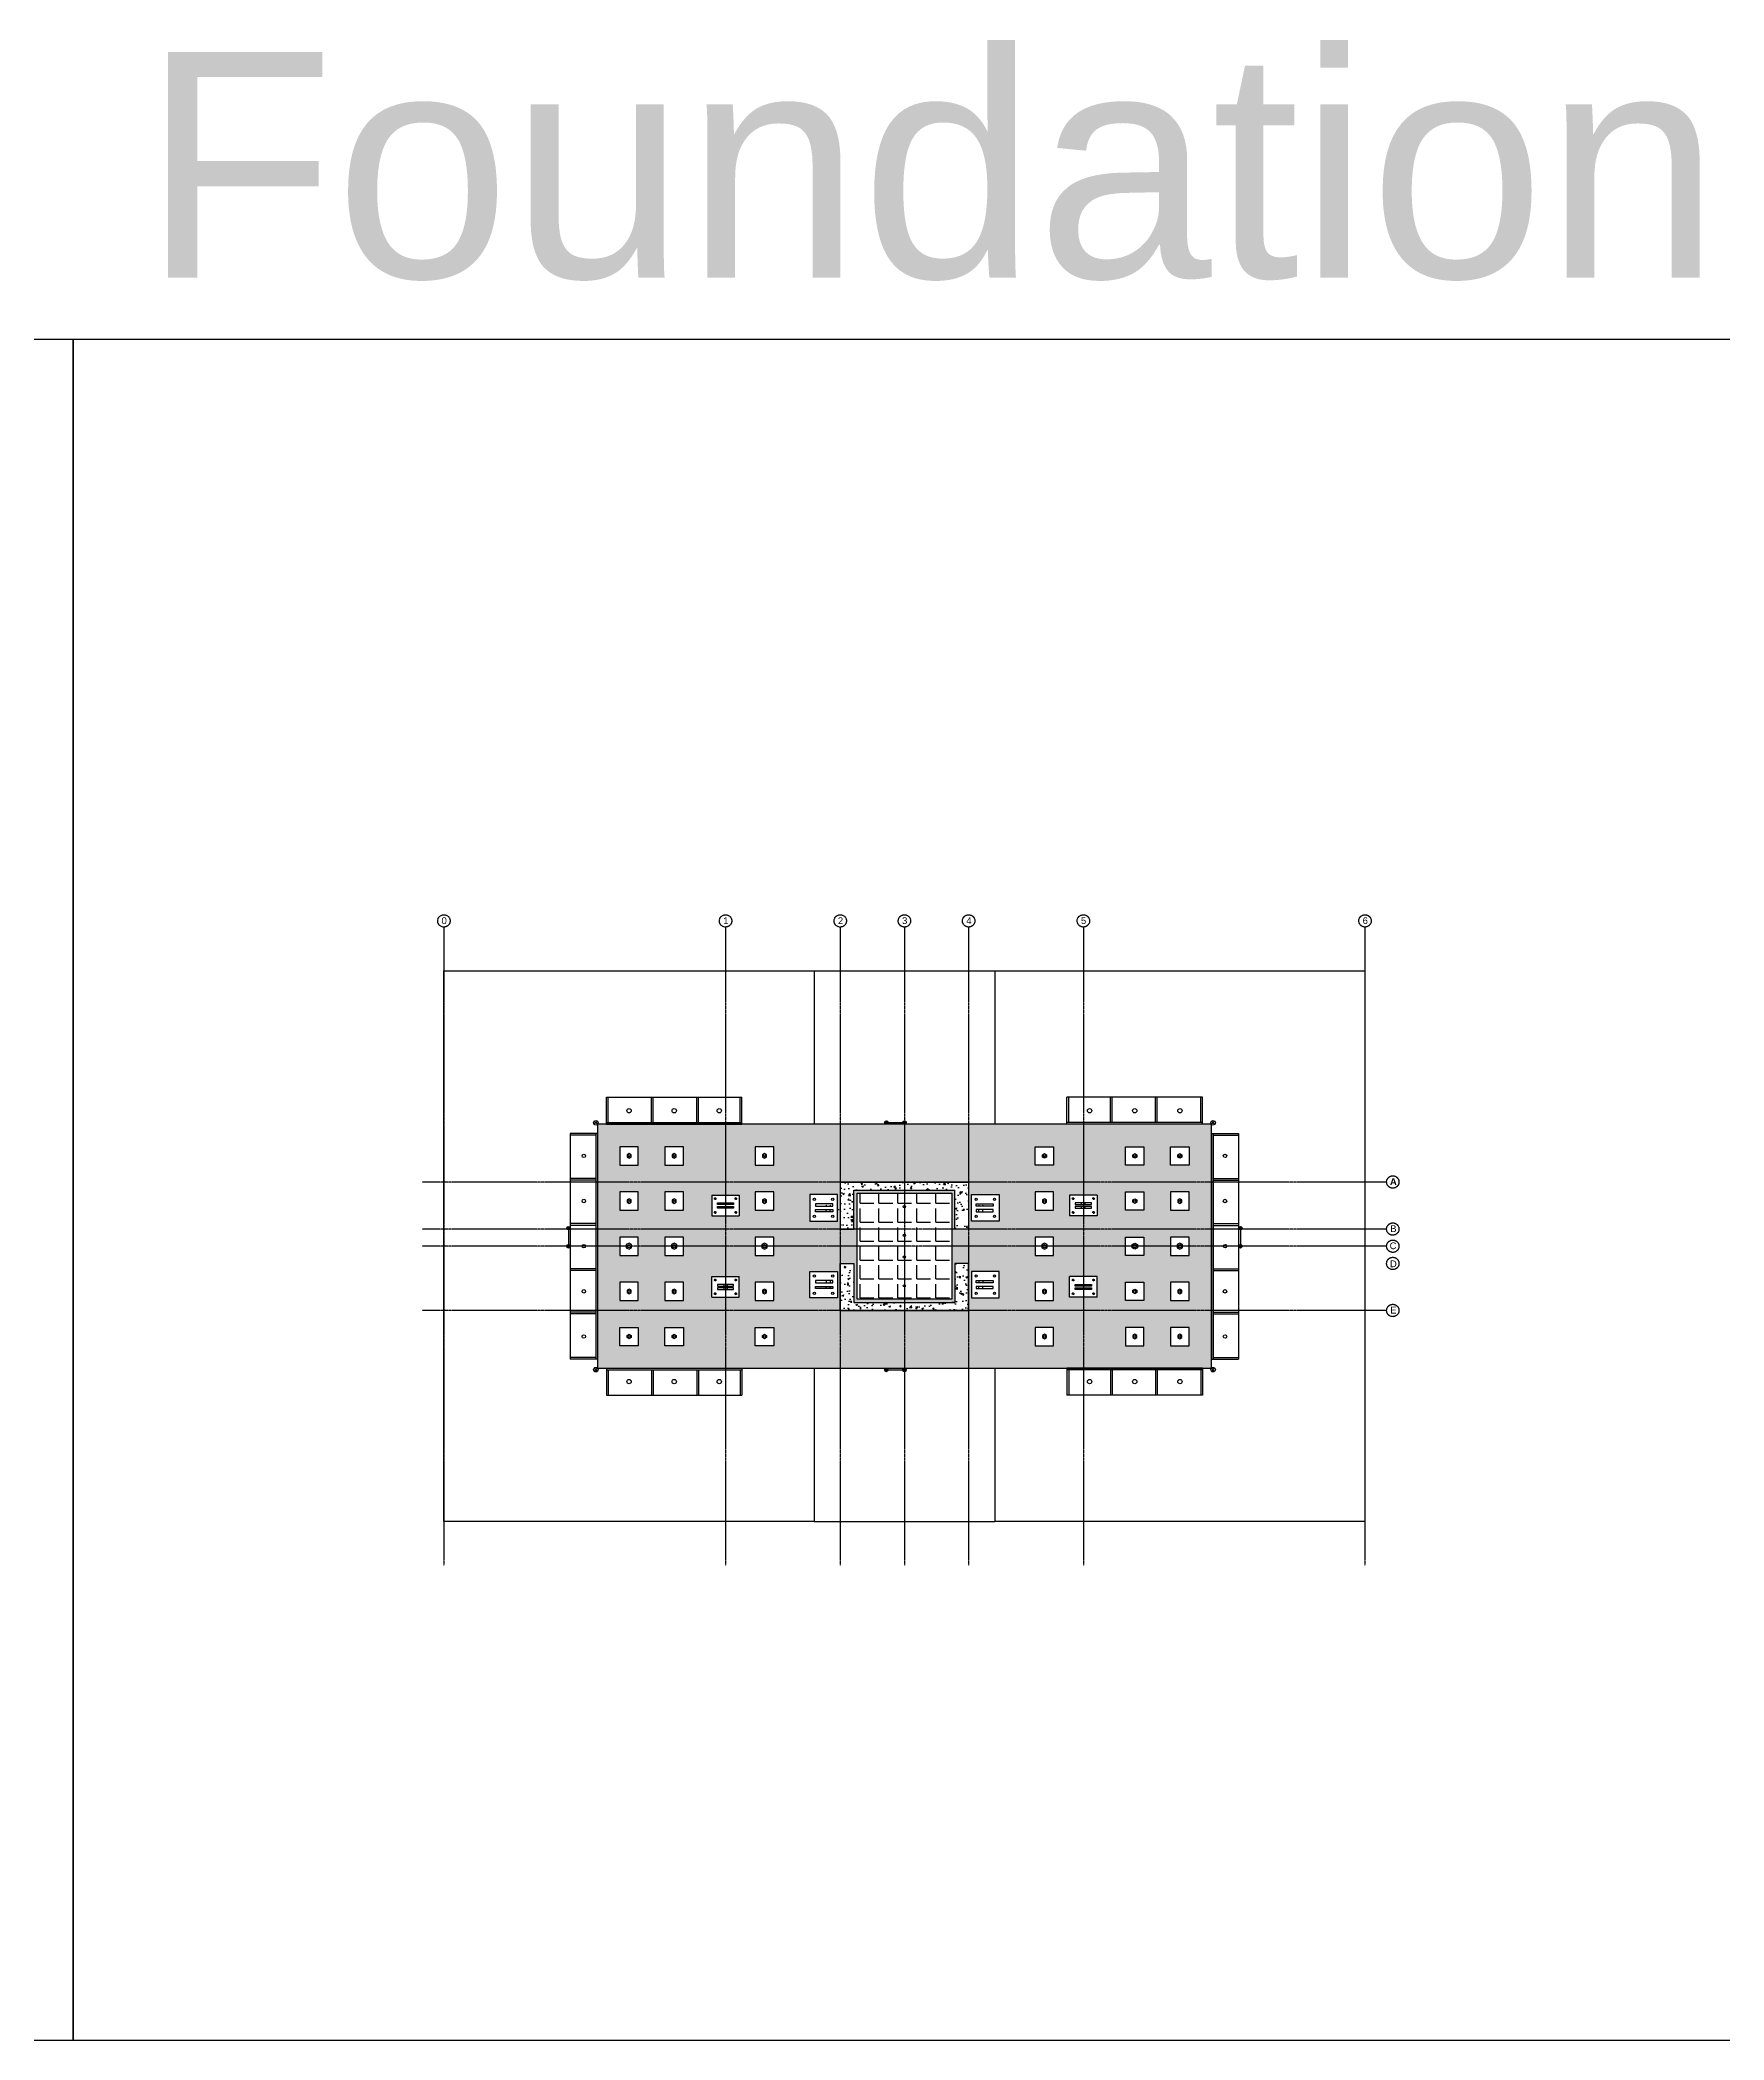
# Model space of a CAD drawing. Header units: millimetres. Extents: x -79526 to 153901, y -45620 to 21119.
# Drawn here: x -61345 to -42696, y -1340 to 20811 of the extents above; entities that cross this region are included whole.
import ezdxf

# ---------------------------------------------------------------- set-up
doc = ezdxf.new("R2010")
doc.units = ezdxf.units.MM
doc.header["$MEASUREMENT"] = 0
for name, pattern in [('ACAD_ISO02W100', [15, 12, -3]), ('CENTER', [50.8, 31.75, -6.35, 6.35, -6.35]), ('DASHED', [19.05, 12.7, -6.35])]:
    doc.linetypes.add(name, pattern=pattern)
for name, color, linetype in [('Dashed', 7, 'DASHED'), ('greygrid', 252, 'CENTER'), ('Note', 7, 'Continuous'), ('Plot', 254, 'Continuous'), ('SolidLine', 7, 'Continuous')]:
    doc.layers.add(name, color=color, linetype=linetype)
doc.layers.add('fill', color=7, linetype='Continuous', true_color=0xbababa)
doc.styles.get("Standard").update_dxf_attribs({"font": 'arial.ttf'})

msp = doc.modelspace()

# ---------------------------------------------------------------- hatches: boundary and pattern name
h = msp.add_hatch(color=1)
h.dxf.hatch_style = 1
edge = h.paths.add_edge_path()
edge.add_arc((-51972, 8822), 20, 0, 360)
edge = h.paths.add_edge_path()
edge.add_arc((-51772, 8822), 20, 0, 360)
edge = h.paths.add_edge_path()
edge.add_line((-51972, 8822), (-51772, 8822))
h = msp.add_hatch(color=1)
h.dxf.hatch_style = 1
edge = h.paths.add_edge_path()
edge.add_arc((-55492, 7452), 20, 0, 360)
edge = h.paths.add_edge_path()
edge.add_arc((-55492, 7652), 20, 0, 360)
edge = h.paths.add_edge_path()
edge.add_line((-55492, 7452), (-55492, 7652))
h = msp.add_hatch(color=1)
h.dxf.hatch_style = 1
edge = h.paths.add_edge_path()
edge.add_arc((-48052, 7452), 20, 0, 360)
edge = h.paths.add_edge_path()
edge.add_arc((-48052, 7652), 20, 0, 360)
edge = h.paths.add_edge_path()
edge.add_line((-48052, 7452), (-48052, 7652))
h = msp.add_hatch(color=1)
h.dxf.hatch_style = 1
edge = h.paths.add_edge_path()
edge.add_arc((-51972, 6082), 20, 0, 360)
edge = h.paths.add_edge_path()
edge.add_arc((-51772, 6082), 20, 0, 360)
edge = h.paths.add_edge_path()
edge.add_line((-51972, 6082), (-51772, 6082))
at = {"layer": 'Plot', "ltscale": 0.1}
h = msp.add_hatch(color=9, dxfattribs=at)
h.dxf.hatch_style = 1
h.paths.add_polyline_path([(-53572, 8802), (-55072, 8802), (-55172, 8802), (-55172, 6102), (-55072, 6102), (-55072, 6102), (-53572, 6102), (-49972, 6102), (-49972, 6102), (-48472, 6102), (-48372, 6102), (-48372, 8802), (-48472, 8802), (-48472, 8802), (-49972, 8802), (-53572, 8802)])
h.paths.add_polyline_path([(-51061, 8163), (-51061, 7642), (-51213, 7642), (-51213, 8074), (-52331, 8074), (-52331, 7642), (-52483, 7642), (-52483, 8163)], flags=16)
h.paths.add_polyline_path([(-52296, 8039), (-51248, 8039), (-51248, 6864), (-52296, 6864)], flags=16)
h.paths.add_polyline_path([(-52515, 8023), (-52515, 7731), (-52820, 7731), (-52820, 8023)], flags=16)
h.paths.add_polyline_path([(-52566, 7921), (-52566, 7896), (-52756, 7896), (-52756, 7921)], flags=0)
h.paths.add_polyline_path([(-52566, 7858), (-52566, 7833), (-52756, 7833), (-52756, 7858)], flags=0)
h.paths.add_polyline_path([(-53220, 8553), (-53220, 8350), (-53424, 8350), (-53424, 8553)], flags=16)
h.paths.add_polyline_path([(-53300, 8413), (-53367, 8452), (-53300, 8490)], flags=0)
h.paths.add_polyline_path([(-53220, 8053), (-53220, 7850), (-53424, 7850), (-53424, 8053)], flags=16)
h.paths.add_polyline_path([(-53300, 7913), (-53367, 7952), (-53300, 7990)], flags=0)
h.paths.add_polyline_path([(-52331, 7261), (-52331, 6829), (-51213, 6829), (-51213, 7261), (-51061, 7261), (-51061, 6740), (-52483, 6740), (-52483, 7261)], flags=16)
h.paths.add_polyline_path([(-51029, 8023), (-50724, 8023), (-50724, 7731), (-51029, 7731)], flags=16)
h.paths.add_polyline_path([(-53220, 7553), (-53220, 7350), (-53424, 7350), (-53424, 7553)], flags=16)
h.paths.add_polyline_path([(-52515, 7172), (-52515, 6880), (-52820, 6880), (-52820, 7172)], flags=16)
h.paths.add_polyline_path([(-53601, 8017), (-53601, 7788), (-53906, 7788), (-53906, 8017)], flags=16)
h.paths.add_polyline_path([(-50978, 7921), (-50788, 7921), (-50788, 7896), (-50978, 7896)], flags=0)
h.paths.add_polyline_path([(-50978, 7858), (-50788, 7858), (-50788, 7833), (-50978, 7833)], flags=0)
h.paths.add_polyline_path([(-53293, 7401), (-53381, 7452), (-53293, 7503)], flags=0)
h.paths.add_polyline_path([(-52566, 7071), (-52566, 7045), (-52756, 7045), (-52756, 7071)], flags=0)
h.paths.add_polyline_path([(-53664, 7931), (-53664, 7912), (-53842, 7912), (-53842, 7931)], flags=0)
h.paths.add_polyline_path([(-53664, 7893), (-53664, 7874), (-53842, 7874), (-53842, 7893)], flags=0)
h.paths.add_polyline_path([(-52566, 7007), (-52566, 6982), (-52756, 6982), (-52756, 7007)], flags=0)
h.paths.add_polyline_path([(-53220, 7053), (-53220, 6850), (-53424, 6850), (-53424, 7053)], flags=16)
h.paths.add_polyline_path([(-51029, 7172), (-50724, 7172), (-50724, 6880), (-51029, 6880)], flags=16)
h.paths.add_polyline_path([(-53300, 6913), (-53367, 6952), (-53300, 6990)], flags=0)
h.paths.add_polyline_path([(-50324, 8553), (-50120, 8553), (-50120, 8350), (-50324, 8350)], flags=16)
h.paths.add_polyline_path([(-54220, 8553), (-54220, 8350), (-54424, 8350), (-54424, 8553)], flags=16)
h.paths.add_polyline_path([(-53601, 7115), (-53601, 6886), (-53906, 6886), (-53906, 7115)], flags=16)
h.paths.add_polyline_path([(-50978, 7071), (-50788, 7071), (-50788, 7045), (-50978, 7045)], flags=0)
h.paths.add_polyline_path([(-50324, 8053), (-50120, 8053), (-50120, 7850), (-50324, 7850)], flags=16)
h.paths.add_polyline_path([(-54220, 8053), (-54220, 7850), (-54424, 7850), (-54424, 8053)], flags=16)
h.paths.add_polyline_path([(-50200, 8490), (-50200, 8413), (-50267, 8452)], flags=0)
h.paths.add_polyline_path([(-54300, 8413), (-54367, 8452), (-54300, 8490)], flags=0)
h.paths.add_polyline_path([(-50978, 7007), (-50788, 7007), (-50788, 6982), (-50978, 6982)], flags=0)
h.paths.add_polyline_path([(-53664, 7029), (-53664, 7010), (-53842, 7010), (-53842, 7029)], flags=0)
h.paths.add_polyline_path([(-53664, 6991), (-53664, 6972), (-53842, 6972), (-53842, 6991)], flags=0)
h.paths.add_polyline_path([(-50200, 7990), (-50200, 7913), (-50267, 7952)], flags=0)
h.paths.add_polyline_path([(-54300, 7913), (-54367, 7952), (-54300, 7990)], flags=0)
h.paths.add_polyline_path([(-50324, 7553), (-50120, 7553), (-50120, 7350), (-50324, 7350)], flags=16)
h.paths.add_polyline_path([(-54220, 7553), (-54220, 7350), (-54424, 7350), (-54424, 7553)], flags=16)
h.paths.add_polyline_path([(-53220, 6553), (-53220, 6350), (-53424, 6350), (-53424, 6553)], flags=16)
h.paths.add_polyline_path([(-50193, 7503), (-50193, 7401), (-50281, 7452)], flags=0)
h.paths.add_polyline_path([(-54293, 7401), (-54381, 7452), (-54293, 7503)], flags=0)
h.paths.add_polyline_path([(-53277, 6452), (-53344, 6413), (-53344, 6490)], flags=0)
h.paths.add_polyline_path([(-49943, 8017), (-49638, 8017), (-49638, 7788), (-49943, 7788)], flags=16)
h.paths.add_polyline_path([(-54720, 8553), (-54720, 8350), (-54924, 8350), (-54924, 8553)], flags=16)
h.paths.add_polyline_path([(-50324, 7053), (-50120, 7053), (-50120, 6850), (-50324, 6850)], flags=16)
h.paths.add_polyline_path([(-49880, 7931), (-49702, 7931), (-49702, 7912), (-49880, 7912)], flags=0)
h.paths.add_polyline_path([(-54220, 7053), (-54220, 6850), (-54424, 6850), (-54424, 7053)], flags=16)
h.paths.add_polyline_path([(-49880, 7893), (-49702, 7893), (-49702, 7874), (-49880, 7874)], flags=0)
h.paths.add_polyline_path([(-54720, 8053), (-54720, 7850), (-54924, 7850), (-54924, 8053)], flags=16)
h.paths.add_polyline_path([(-54800, 8413), (-54867, 8452), (-54800, 8490)], flags=0)
h.paths.add_polyline_path([(-50200, 6990), (-50200, 6913), (-50267, 6952)], flags=0)
h.paths.add_polyline_path([(-54300, 6913), (-54367, 6952), (-54300, 6990)], flags=0)
h.paths.add_polyline_path([(-54800, 7913), (-54867, 7952), (-54800, 7990)], flags=0)
h.paths.add_polyline_path([(-54720, 7553), (-54720, 7350), (-54924, 7350), (-54924, 7553)], flags=16)
h.paths.add_polyline_path([(-49943, 7115), (-49638, 7115), (-49638, 6886), (-49943, 6886)], flags=16)
h.paths.add_polyline_path([(-54793, 7401), (-54881, 7452), (-54793, 7503)], flags=0)
h.paths.add_polyline_path([(-50324, 6553), (-50120, 6553), (-50120, 6350), (-50324, 6350)], flags=16)
h.paths.add_polyline_path([(-54220, 6553), (-54220, 6350), (-54424, 6350), (-54424, 6553)], flags=16)
h.paths.add_polyline_path([(-49880, 7029), (-49702, 7029), (-49702, 7010), (-49880, 7010)], flags=0)
h.paths.add_polyline_path([(-49880, 6991), (-49702, 6991), (-49702, 6972), (-49880, 6972)], flags=0)
h.paths.add_polyline_path([(-54720, 7053), (-54720, 6850), (-54924, 6850), (-54924, 7053)], flags=16)
h.paths.add_polyline_path([(-50200, 6490), (-50200, 6413), (-50267, 6452)], flags=0)
h.paths.add_polyline_path([(-54300, 6413), (-54367, 6452), (-54300, 6490)], flags=0)
h.paths.add_polyline_path([(-49324, 8553), (-49120, 8553), (-49120, 8350), (-49324, 8350)], flags=16)
h.paths.add_polyline_path([(-49324, 8053), (-49120, 8053), (-49120, 7850), (-49324, 7850)], flags=16)
h.paths.add_polyline_path([(-54800, 6913), (-54867, 6952), (-54800, 6990)], flags=0)
h.paths.add_polyline_path([(-49200, 8490), (-49200, 8413), (-49267, 8452)], flags=0)
h.paths.add_polyline_path([(-49200, 7990), (-49200, 7913), (-49267, 7952)], flags=0)
h.paths.add_polyline_path([(-49324, 7553), (-49120, 7553), (-49120, 7350), (-49324, 7350)], flags=16)
h.paths.add_polyline_path([(-54720, 6553), (-54720, 6350), (-54924, 6350), (-54924, 6553)], flags=16)
h.paths.add_polyline_path([(-49193, 7503), (-49193, 7401), (-49281, 7452)], flags=0)
h.paths.add_polyline_path([(-54800, 6413), (-54867, 6452), (-54800, 6490)], flags=0)
h.paths.add_polyline_path([(-49324, 7053), (-49120, 7053), (-49120, 6850), (-49324, 6850)], flags=16)
h.paths.add_polyline_path([(-49200, 6990), (-49200, 6913), (-49267, 6952)], flags=0)
h.paths.add_polyline_path([(-48824, 8553), (-48620, 8553), (-48620, 8350), (-48824, 8350)], flags=16)
h.paths.add_polyline_path([(-48824, 8053), (-48620, 8053), (-48620, 7850), (-48824, 7850)], flags=16)
h.paths.add_polyline_path([(-48700, 8490), (-48700, 8413), (-48767, 8452)], flags=0)
h.paths.add_polyline_path([(-49324, 6553), (-49120, 6553), (-49120, 6350), (-49324, 6350)], flags=16)
h.paths.add_polyline_path([(-48700, 7990), (-48700, 7913), (-48767, 7952)], flags=0)
h.paths.add_polyline_path([(-48824, 7553), (-48620, 7553), (-48620, 7350), (-48824, 7350)], flags=16)
h.paths.add_polyline_path([(-48693, 7503), (-48693, 7401), (-48781, 7452)], flags=0)
h.paths.add_polyline_path([(-49200, 6490), (-49200, 6413), (-49267, 6452)], flags=0)
h.paths.add_polyline_path([(-48824, 7053), (-48620, 7053), (-48620, 6850), (-48824, 6850)], flags=16)
h.paths.add_polyline_path([(-48700, 6990), (-48700, 6913), (-48767, 6952)], flags=0)
h.paths.add_polyline_path([(-48824, 6553), (-48620, 6553), (-48620, 6350), (-48824, 6350)], flags=16)
h.paths.add_polyline_path([(-48700, 6490), (-48700, 6413), (-48767, 6452)], flags=0)
at = {"layer": 'Plot'}
h = msp.add_hatch(dxfattribs=at)
h.set_pattern_fill('AR-CONC')
h.set_pattern_definition([(50, (13115.38, -129537.64), (182.18467, -15.93909), [19.05, -209.55]), (355, (13115.38, -129537.64), (-35.24342, 191.05685), [15.24, -167.64058]), (100.45144, (13130.57, -129538.97), (146.94125, 175.11775), [16.19, -178.09024]), (46.1842, (13115.38, -129486.84), (271.07904, -42.04233), [28.575, -314.325]), (96.63556, (13137.97, -129490.35), (237.40413, 247.42612), [24.285, -267.1356]), (351.18415, (13115.38, -129486.84), (237.40413, 247.4261), [22.85997, -251.45973]), (21, (13140.78, -129499.54), (151.61439, -102.2652), [19.05, -209.55]), (326, (13140.78, -129499.54), (61.80203, 184.18797), [15.24, -167.64]), (71.45144, (13153.42, -129508.07), (213.41642, 81.92277), [16.19, -178.08994]), (37.5, (13115.384, -129537.645), (3.088603, 84.55504), [0, -165.608, 0, -170.18, 0, -168.275]), (7.5, (13115.38, -129537.645), (66.81966, 100.180575), [0, -97.028, 0, -161.798, 0, -64.135]), (327.5, (13058.74, -129537.645), (135.590595, -5.728744), [0, -63.5, 0, -198.12, 0, -262.89]), (317.5, (13033.34, -129537.64), (148.12918, 25.42649), [0, -82.55, 0, -131.572, 0, -186.69])])
h.paths.add_polyline_path([(-52331, 8074), (-51213, 8074), (-51213, 7642), (-51061, 7642), (-51061, 8163), (-52483, 8163), (-52483, 7642), (-52331, 7642)])
h.paths.add_polyline_path([(-52331, 7261), (-52483, 7261), (-52483, 6740), (-51061, 6740), (-51061, 7261), (-51213, 7261), (-51213, 6829), (-52331, 6829)])
at = {"layer": 'Plot', "ltscale": 0.1}
h = msp.add_hatch(dxfattribs=at)
h.set_pattern_fill('ANGLE', color=9, scale=30)
h.set_pattern_definition([(0, (13115.38, -129537.64), (0, 209.55), [152.4, -57.15]), (90, (13115.38, -129537.64), (-209.55, 1e-14), [152.4, -57.15])])
h.paths.add_polyline_path([(-52296, 6864), (-51248, 6864), (-51248, 8039), (-52296, 8039)])

# ---------------------------------------------------------------- linework, layer by layer
at = {"color": 1}
for p, q in [((-55172, 8837), (-55207, 8802)), ((-55207, 8837), (-55172, 8802)), ((-51972, 8822), (-51772, 8822)), ((-48337, 8837), (-48372, 8802)), ((-48372, 8837), (-48337, 8802)), ((-55492, 7652), (-55492, 7452)), ((-48052, 7652), (-48052, 7452)), ((-55172, 6102), (-55207, 6066)), ((-55207, 6102), (-55172, 6066)), ((-51972, 6082), (-51772, 6082)), ((-48337, 6102), (-48372, 6066)), ((-48372, 6102), (-48337, 6066))]:
    msp.add_line(p, q, dxfattribs=at)
for points in [[(-79526, -1340), (-60976, -1340), (-60976, 17493), (-79526, 17493)], [(-60976, -1340), (-42427, -1340), (-42427, 17493), (-60976, 17493)]]:
    msp.add_lwpolyline(points, close=True)
for centre, radius in [((-55190, 8819), 25), ((-51972, 8822), 20), ((-51772, 8822), 20), ((-48354, 8819), 25), ((-55492, 7652), 20), ((-48052, 7652), 20), ((-55492, 7452), 20), ((-48052, 7452), 20), ((-55190, 6084), 25), ((-51972, 6082), 20), ((-51772, 6082), 20), ((-48354, 6084), 25)]:
    msp.add_circle(centre, radius, dxfattribs=at)
at = {"layer": 'Dashed', "ltscale": 0.1}
for p, q in [((-52639, 7921), (-52639, 7896)), ((-52639, 7833), (-52639, 7858)), ((-52594, 7921), (-52594, 7896)), ((-52594, 7833), (-52594, 7858)), ((-50950, 7921), (-50950, 7896)), ((-50950, 7833), (-50950, 7858)), ((-50905, 7921), (-50905, 7896)), ((-50905, 7833), (-50905, 7858)), ((-52639, 7071), (-52639, 7045)), ((-52639, 6982), (-52639, 7007)), ((-52594, 7071), (-52594, 7045)), ((-52594, 6982), (-52594, 7007)), ((-50950, 7071), (-50950, 7045)), ((-50950, 6982), (-50950, 7007)), ((-50905, 7071), (-50905, 7045)), ((-50905, 6982), (-50905, 7007))]:
    msp.add_line(p, q, dxfattribs=at)
at = {"layer": 'fill', "color": 18, "true_color": 0x000000}
for p, q in [((-56872, 10502), (-52772, 10502)), ((-56872, 4402), (-56872, 10502)), ((-50772, 10502), (-46672, 10502)), ((-46672, 10502), (-46672, 4402)), ((-52772, 4402), (-56872, 4402)), ((-52772, 4402), (-50772, 4402)), ((-46672, 4402), (-50772, 4402))]:
    msp.add_line(p, q, dxfattribs=at)
at = {"layer": 'greygrid', "lineweight": -2, "ltscale": 0.2}
for p, q in [((-56872, 10986), (-56872, 3917)), ((-53753, 10986), (-53753, 3917)), ((-52483, 10986), (-52483, 3917)), ((-51772, 10986), (-51772, 3917)), ((-51061, 10986), (-51061, 3917)), ((-49791, 10986), (-49791, 3917)), ((-46672, 10986), (-46672, 3917)), ((-46433, 8163), (-57112, 8163)), ((-46433, 7642), (-57112, 7642)), ((-46433, 7452), (-57112, 7452)), ((-46433, 6740), (-57112, 6740))]:
    msp.add_line(p, q, dxfattribs=at)
at = {"layer": 'greygrid', "ltscale": 0.2}
for centre in [(-56872, 11055), (-53753, 11055), (-52483, 11055), (-51772, 11055), (-51061, 11055), (-49791, 11055), (-46672, 11055), (-46364, 8163), (-46364, 7642), (-46364, 7452), (-46364, 7261), (-46364, 6740)]:
    msp.add_circle(centre, 68.5, dxfattribs=at)
at = {"layer": 'Note'}
for p, q in [((-52772, 10502), (-50772, 10502)), ((-55072, 8802), (-55072, 9102)), ((-55072, 9102), (-53572, 9102)), ((-55053, 8821), (-55053, 9102)), ((-54572, 8821), (-54572, 9102)), ((-54553, 8821), (-54553, 9102)), ((-54072, 8821), (-54072, 9102)), ((-54053, 8821), (-54053, 9102)), ((-53591, 8821), (-53591, 9102)), ((-53572, 8802), (-53572, 9102)), ((-49972, 8802), (-49972, 9102)), ((-48472, 9102), (-49972, 9102)), ((-49953, 8821), (-49953, 9102)), ((-49491, 8821), (-49491, 9102)), ((-49472, 8821), (-49472, 9102)), ((-48991, 8821), (-48991, 9102)), ((-48972, 8821), (-48972, 9102)), ((-48491, 8821), (-48491, 9102)), ((-48472, 8802), (-48472, 9102)), ((-55172, 8702), (-55472, 8702)), ((-55472, 8702), (-55472, 6202)), ((-55191, 8683), (-55472, 8683)), ((-55191, 8702), (-55191, 6202)), ((-55172, 8702), (-55172, 6202)), ((-55072, 8821), (-53572, 8821)), ((-55072, 8802), (-53572, 8802)), ((-48472, 8821), (-49972, 8821)), ((-48472, 8802), (-49972, 8802)), ((-48372, 8702), (-48372, 6202)), ((-48372, 8702), (-48072, 8702)), ((-48353, 8702), (-48353, 6202)), ((-48353, 8683), (-48072, 8683)), ((-48072, 8702), (-48072, 6202)), ((-55191, 8202), (-55472, 8202)), ((-48353, 8202), (-48072, 8202)), ((-55191, 8183), (-55472, 8183)), ((-52483, 8163), (-51061, 8163)), ((-52483, 8163), (-52483, 7642)), ((-52331, 8074), (-51213, 8074)), ((-52331, 7642), (-52331, 8074)), ((-51213, 7642), (-51213, 8074)), ((-51061, 8163), (-51061, 7642)), ((-48353, 8183), (-48072, 8183)), ((-55191, 7702), (-55472, 7702)), ((-55191, 7683), (-55472, 7683)), ((-52483, 7642), (-52331, 7642)), ((-51061, 7642), (-51213, 7642)), ((-48353, 7702), (-48072, 7702)), ((-48353, 7683), (-48072, 7683)), ((-55191, 7202), (-55472, 7202)), ((-55191, 7183), (-55472, 7183)), ((-52483, 6740), (-52483, 7261)), ((-52483, 7261), (-52331, 7261)), ((-52331, 7261), (-52331, 6829)), ((-51061, 7261), (-51213, 7261)), ((-51213, 7261), (-51213, 6829)), ((-51061, 6740), (-51061, 7261)), ((-48353, 7202), (-48072, 7202)), ((-48353, 7183), (-48072, 7183)), ((-55191, 6721), (-55472, 6721)), ((-55191, 6702), (-55472, 6702)), ((-52483, 6740), (-51061, 6740)), ((-52331, 6829), (-51213, 6829)), ((-48353, 6721), (-48072, 6721)), ((-48353, 6702), (-48072, 6702)), ((-55191, 6221), (-55472, 6221)), ((-48353, 6221), (-48072, 6221)), ((-55172, 6202), (-55472, 6202)), ((-55072, 6102), (-55072, 5802)), ((-55072, 6102), (-53572, 6102)), ((-55072, 6083), (-53572, 6083)), ((-55053, 6083), (-55053, 5802)), ((-54572, 6083), (-54572, 5802)), ((-54553, 6083), (-54553, 5802)), ((-54072, 6083), (-54072, 5802)), ((-54053, 6083), (-54053, 5802)), ((-53591, 6083), (-53591, 5802)), ((-53572, 6102), (-53572, 5802)), ((-49972, 6102), (-49972, 5802)), ((-48472, 6102), (-49972, 6102)), ((-48472, 6083), (-49972, 6083)), ((-49953, 6083), (-49953, 5802)), ((-49491, 6083), (-49491, 5802)), ((-49472, 6083), (-49472, 5802)), ((-48991, 6083), (-48991, 5802)), ((-48972, 6083), (-48972, 5802)), ((-48491, 6083), (-48491, 5802)), ((-48472, 6102), (-48472, 5802)), ((-48372, 6202), (-48072, 6202)), ((-55072, 5802), (-53572, 5802)), ((-48472, 5802), (-49972, 5802)), ((-52772, 4402), (-50772, 4402))]:
    msp.add_line(p, q, dxfattribs=at)
at = {"layer": 'Note', "ltscale": 0.1}
for p, q in [((-52296, 8039), (-52268, 8039)), ((-51213, 6829), (-51248, 6829))]:
    msp.add_line(p, q, dxfattribs=at)
msp.add_lwpolyline([(-51248, 6864), (-52296, 6864), (-52296, 8039), (-51248, 8039)], close=True, dxfattribs=at)
at = {"layer": 'Note'}
for centre in [(-55322, 8452), (-48222, 8452), (-55322, 7952), (-48222, 7952), (-55322, 7452), (-48222, 7452), (-55322, 6952), (-48222, 6952), (-55322, 6452), (-48222, 6452)]:
    msp.add_circle(centre, 19.1, dxfattribs=at)
at = {"layer": 'Plot'}
for p, q in [((-52772, 10502), (-52772, 8802)), ((-50772, 10502), (-50772, 8802)), ((-53842, 7912), (-53842, 7931)), ((-53842, 7931), (-53664, 7931)), ((-53664, 7912), (-53842, 7912)), ((-53842, 7874), (-53842, 7893)), ((-53842, 7893), (-53664, 7893)), ((-53664, 7874), (-53842, 7874)), ((-53772, 7912), (-53772, 7931)), ((-53772, 7874), (-53772, 7893)), ((-53734, 7912), (-53734, 7931)), ((-53734, 7874), (-53734, 7893)), ((-53664, 7931), (-53664, 7912)), ((-53664, 7893), (-53664, 7874)), ((-49880, 7931), (-49880, 7912)), ((-49702, 7931), (-49880, 7931)), ((-49880, 7912), (-49702, 7912)), ((-49880, 7893), (-49880, 7874)), ((-49702, 7893), (-49880, 7893)), ((-49880, 7874), (-49702, 7874)), ((-49810, 7912), (-49810, 7931)), ((-49810, 7874), (-49810, 7893)), ((-49772, 7912), (-49772, 7931)), ((-49772, 7874), (-49772, 7893)), ((-49702, 7912), (-49702, 7931)), ((-49702, 7874), (-49702, 7893)), ((-53842, 7029), (-53842, 7010)), ((-53664, 7029), (-53842, 7029)), ((-53842, 7010), (-53664, 7010)), ((-53664, 6991), (-53842, 6991)), ((-53842, 6991), (-53842, 6972)), ((-53842, 6972), (-53664, 6972)), ((-53772, 7029), (-53772, 7010)), ((-53772, 6991), (-53772, 6972)), ((-53734, 7029), (-53734, 7010)), ((-53734, 6991), (-53734, 6972)), ((-53664, 7010), (-53664, 7029)), ((-53664, 6972), (-53664, 6991)), ((-49880, 7010), (-49880, 7029)), ((-49880, 7029), (-49702, 7029)), ((-49702, 7010), (-49880, 7010)), ((-49880, 6972), (-49880, 6991)), ((-49880, 6991), (-49702, 6991)), ((-49702, 6972), (-49880, 6972)), ((-49810, 7029), (-49810, 7010)), ((-49810, 6991), (-49810, 6972)), ((-49772, 7029), (-49772, 7010)), ((-49772, 6991), (-49772, 6972)), ((-49702, 7029), (-49702, 7010)), ((-49702, 6991), (-49702, 6972)), ((-52772, 6102), (-52772, 4402)), ((-50772, 6102), (-50772, 4402))]:
    msp.add_line(p, q, dxfattribs=at)
at = {"layer": 'Plot', "ltscale": 0.1}
for p, q in [((-53906, 8017), (-53601, 8017)), ((-53906, 8017), (-53906, 7788)), ((-53601, 8017), (-53601, 7788)), ((-49943, 8017), (-49943, 7788)), ((-49638, 8017), (-49943, 8017)), ((-49638, 8017), (-49638, 7788)), ((-53906, 7788), (-53601, 7788)), ((-52515, 7858), (-52496, 7858)), ((-49638, 7788), (-49943, 7788)), ((-53906, 7115), (-53601, 7115)), ((-53906, 6886), (-53906, 7115)), ((-53601, 6886), (-53601, 7115)), ((-49638, 7115), (-49943, 7115)), ((-49943, 6886), (-49943, 7115)), ((-49638, 6886), (-49638, 7115)), ((-53906, 6886), (-53601, 6886)), ((-49638, 6886), (-49943, 6886))]:
    msp.add_line(p, q, dxfattribs=at)
at = {"layer": 'Plot', "linetype": 'ACAD_ISO02W100', "ltscale": 0.05}
for p, q in [((-53868, 7979), (-53883, 7979)), ((-53868, 7979), (-53868, 7994)), ((-53868, 7979), (-53868, 7964)), ((-53868, 7979), (-53853, 7979)), ((-53639, 7979), (-53654, 7979)), ((-53639, 7979), (-53639, 7994)), ((-53639, 7979), (-53639, 7964)), ((-53639, 7979), (-53624, 7979)), ((-49905, 7979), (-49920, 7979)), ((-49905, 7979), (-49905, 7994)), ((-49905, 7979), (-49890, 7979)), ((-49905, 7979), (-49905, 7964)), ((-49677, 7979), (-49692, 7979)), ((-49677, 7979), (-49677, 7994)), ((-49677, 7979), (-49677, 7964)), ((-49677, 7979), (-49662, 7979)), ((-53868, 7826), (-53883, 7826)), ((-53868, 7826), (-53868, 7841)), ((-53868, 7826), (-53868, 7811)), ((-53868, 7826), (-53853, 7826)), ((-53639, 7826), (-53654, 7826)), ((-53639, 7826), (-53639, 7841)), ((-53639, 7826), (-53639, 7811)), ((-53639, 7826), (-53624, 7826)), ((-49905, 7826), (-49920, 7826)), ((-49905, 7826), (-49905, 7841)), ((-49905, 7826), (-49905, 7811)), ((-49905, 7826), (-49890, 7826)), ((-49677, 7826), (-49692, 7826)), ((-49677, 7826), (-49677, 7841)), ((-49677, 7826), (-49662, 7826)), ((-49677, 7826), (-49677, 7811)), ((-53868, 7077), (-53868, 7092)), ((-53639, 7077), (-53639, 7092)), ((-49905, 7077), (-49905, 7092)), ((-49677, 7077), (-49677, 7092)), ((-53868, 7077), (-53883, 7077)), ((-53868, 6925), (-53883, 6925)), ((-53868, 7077), (-53868, 7062)), ((-53868, 7077), (-53853, 7077)), ((-53868, 6925), (-53868, 6940)), ((-53868, 6925), (-53853, 6925)), ((-53868, 6925), (-53868, 6910)), ((-53639, 7077), (-53654, 7077)), ((-53639, 6925), (-53654, 6925)), ((-53639, 7077), (-53624, 7077)), ((-53639, 7077), (-53639, 7062)), ((-53639, 6925), (-53639, 6940)), ((-53639, 6925), (-53624, 6925)), ((-53639, 6925), (-53639, 6910)), ((-49905, 7077), (-49920, 7077)), ((-49905, 6925), (-49920, 6925)), ((-49905, 7077), (-49890, 7077)), ((-49905, 7077), (-49905, 7062)), ((-49905, 6925), (-49905, 6940)), ((-49905, 6925), (-49890, 6925)), ((-49905, 6925), (-49905, 6910)), ((-49677, 7077), (-49692, 7077)), ((-49677, 6925), (-49692, 6925)), ((-49677, 7077), (-49662, 7077)), ((-49677, 7077), (-49677, 7062)), ((-49677, 6925), (-49677, 6940)), ((-49677, 6925), (-49662, 6925)), ((-49677, 6925), (-49677, 6910))]:
    msp.add_line(p, q, dxfattribs=at)
at = {"layer": 'Plot'}
for points in [[(-55172, 6102), (-48372, 6102), (-48372, 8802), (-55172, 8802)], [(-54924, 8553), (-54924, 8350), (-54720, 8350), (-54720, 8553)], [(-54424, 8553), (-54424, 8350), (-54220, 8350), (-54220, 8553)], [(-53424, 8553), (-53424, 8350), (-53220, 8350), (-53220, 8553)], [(-50120, 8553), (-50120, 8350), (-50324, 8350), (-50324, 8553)], [(-49120, 8553), (-49120, 8350), (-49324, 8350), (-49324, 8553)], [(-48620, 8553), (-48620, 8350), (-48824, 8350), (-48824, 8553)], [(-54924, 8053), (-54924, 7850), (-54720, 7850), (-54720, 8053)], [(-54424, 8053), (-54424, 7850), (-54220, 7850), (-54220, 8053)], [(-53424, 8053), (-53424, 7850), (-53220, 7850), (-53220, 8053)], [(-50324, 8053), (-50324, 7850), (-50120, 7850), (-50120, 8053)], [(-49120, 8053), (-49120, 7850), (-49324, 7850), (-49324, 8053)], [(-48824, 8053), (-48824, 7850), (-48620, 7850), (-48620, 8053)], [(-54924, 7553), (-54924, 7350), (-54720, 7350), (-54720, 7553)], [(-54424, 7553), (-54424, 7350), (-54220, 7350), (-54220, 7553)], [(-53424, 7553), (-53424, 7350), (-53220, 7350), (-53220, 7553)], [(-50324, 7553), (-50324, 7350), (-50120, 7350), (-50120, 7553)], [(-49120, 7553), (-49120, 7350), (-49324, 7350), (-49324, 7553)], [(-48824, 7553), (-48824, 7350), (-48620, 7350), (-48620, 7553)], [(-54924, 7053), (-54924, 6850), (-54720, 6850), (-54720, 7053)], [(-54424, 7053), (-54424, 6850), (-54220, 6850), (-54220, 7053)], [(-53424, 7053), (-53424, 6850), (-53220, 6850), (-53220, 7053)], [(-50324, 7053), (-50324, 6850), (-50120, 6850), (-50120, 7053)], [(-49120, 7053), (-49120, 6850), (-49324, 6850), (-49324, 7053)], [(-48824, 7053), (-48824, 6850), (-48620, 6850), (-48620, 7053)], [(-54924, 6350), (-54924, 6553), (-54720, 6553), (-54720, 6350)], [(-54424, 6350), (-54424, 6553), (-54220, 6553), (-54220, 6350)], [(-53424, 6350), (-53424, 6553), (-53220, 6553), (-53220, 6350)], [(-50120, 6350), (-50120, 6553), (-50324, 6553), (-50324, 6350)], [(-49120, 6350), (-49120, 6553), (-49324, 6553), (-49324, 6350)], [(-48620, 6350), (-48620, 6553), (-48824, 6553), (-48824, 6350)]]:
    msp.add_lwpolyline(points, close=True, dxfattribs=at)
at = {"layer": 'Plot', "ltscale": 0.1}
for points in [[(-52515, 8023), (-52820, 8023), (-52820, 7731), (-52515, 7731)], [(-51029, 8023), (-50724, 8023), (-50724, 7731), (-51029, 7731)], [(-52515, 6880), (-52820, 6880), (-52820, 7172), (-52515, 7172)], [(-51029, 6880), (-50724, 6880), (-50724, 7172), (-51029, 7172)]]:
    msp.add_lwpolyline(points, close=True, dxfattribs=at)
at = {"layer": 'Plot', "ltscale": 0.05}
for centre in [(-53868, 7979), (-53639, 7979), (-49905, 7979), (-49677, 7979), (-53868, 7826), (-53639, 7826), (-49905, 7826), (-49677, 7826), (-53868, 7077), (-53868, 6925), (-53639, 7077), (-53639, 6925), (-49905, 7077), (-49905, 6925), (-49677, 7077), (-49677, 6925)]:
    msp.add_circle(centre, 8.75, dxfattribs=at)
at = {"layer": 'Plot', "ltscale": 0.1}
for centre in [(-51772, 7890), (-51772, 7572), (-51772, 7331), (-51772, 7013)]:
    msp.add_circle(centre, 12.7, dxfattribs=at)
at = {"layer": 'SolidLine'}
for points in [[(-54822, 8426), (-54800, 8439), (-54800, 8464), (-54822, 8477), (-54844, 8464), (-54844, 8439)], [(-54322, 8426), (-54300, 8439), (-54300, 8464), (-54322, 8477), (-54344, 8464), (-54344, 8439)], [(-53322, 8426), (-53300, 8439), (-53300, 8464), (-53322, 8477), (-53344, 8464), (-53344, 8439)], [(-50222, 8426), (-50244, 8439), (-50244, 8464), (-50222, 8477), (-50200, 8464), (-50200, 8439)], [(-49222, 8426), (-49244, 8439), (-49244, 8464), (-49222, 8477), (-49200, 8464), (-49200, 8439)], [(-48722, 8426), (-48744, 8439), (-48744, 8464), (-48722, 8477), (-48700, 8464), (-48700, 8439)], [(-54822, 7926), (-54800, 7939), (-54800, 7964), (-54822, 7977), (-54844, 7964), (-54844, 7939)], [(-54322, 7926), (-54300, 7939), (-54300, 7964), (-54322, 7977), (-54344, 7964), (-54344, 7939)], [(-53322, 7926), (-53300, 7939), (-53300, 7964), (-53322, 7977), (-53344, 7964), (-53344, 7939)], [(-50222, 7926), (-50200, 7939), (-50200, 7964), (-50222, 7977), (-50244, 7964), (-50244, 7939)], [(-49222, 7926), (-49244, 7939), (-49244, 7964), (-49222, 7977), (-49200, 7964), (-49200, 7939)], [(-48722, 7926), (-48700, 7939), (-48700, 7964), (-48722, 7977), (-48744, 7964), (-48744, 7939)], [(-52756, 7921), (-52756, 7896), (-52566, 7896), (-52566, 7921)], [(-52756, 7833), (-52756, 7858), (-52566, 7858), (-52566, 7833)], [(-50788, 7921), (-50788, 7896), (-50978, 7896), (-50978, 7921)], [(-50788, 7833), (-50788, 7858), (-50978, 7858), (-50978, 7833)], [(-54822, 7418), (-54793, 7435), (-54793, 7469), (-54822, 7486), (-54852, 7469), (-54852, 7435)], [(-54322, 7418), (-54293, 7435), (-54293, 7469), (-54322, 7486), (-54352, 7469), (-54352, 7435)], [(-53322, 7418), (-53293, 7435), (-53293, 7469), (-53322, 7486), (-53352, 7469), (-53352, 7435)], [(-50222, 7418), (-50193, 7435), (-50193, 7469), (-50222, 7486), (-50252, 7469), (-50252, 7435)], [(-49222, 7418), (-49252, 7435), (-49252, 7469), (-49222, 7486), (-49193, 7469), (-49193, 7435)], [(-48722, 7418), (-48693, 7435), (-48693, 7469), (-48722, 7486), (-48752, 7469), (-48752, 7435)], [(-54822, 6926), (-54800, 6939), (-54800, 6964), (-54822, 6977), (-54844, 6964), (-54844, 6939)], [(-54322, 6926), (-54300, 6939), (-54300, 6964), (-54322, 6977), (-54344, 6964), (-54344, 6939)], [(-53322, 6926), (-53300, 6939), (-53300, 6964), (-53322, 6977), (-53344, 6964), (-53344, 6939)], [(-52756, 7071), (-52756, 7045), (-52566, 7045), (-52566, 7071)], [(-52756, 6982), (-52756, 7007), (-52566, 7007), (-52566, 6982)], [(-50788, 7071), (-50788, 7045), (-50978, 7045), (-50978, 7071)], [(-50788, 6982), (-50788, 7007), (-50978, 7007), (-50978, 6982)], [(-50222, 6926), (-50200, 6939), (-50200, 6964), (-50222, 6977), (-50244, 6964), (-50244, 6939)], [(-49222, 6926), (-49244, 6939), (-49244, 6964), (-49222, 6977), (-49200, 6964), (-49200, 6939)], [(-48722, 6926), (-48700, 6939), (-48700, 6964), (-48722, 6977), (-48744, 6964), (-48744, 6939)], [(-54822, 6477), (-54800, 6464), (-54800, 6439), (-54822, 6426), (-54844, 6439), (-54844, 6464)], [(-54322, 6477), (-54300, 6464), (-54300, 6439), (-54322, 6426), (-54344, 6439), (-54344, 6464)], [(-53322, 6477), (-53300, 6464), (-53300, 6439), (-53322, 6426), (-53344, 6439), (-53344, 6464)], [(-50222, 6477), (-50244, 6464), (-50244, 6439), (-50222, 6426), (-50200, 6439), (-50200, 6464)], [(-49222, 6477), (-49244, 6464), (-49244, 6439), (-49222, 6426), (-49200, 6439), (-49200, 6464)], [(-48722, 6477), (-48744, 6464), (-48744, 6439), (-48722, 6426), (-48700, 6439), (-48700, 6464)]]:
    msp.add_lwpolyline(points, close=True, dxfattribs=at)
for centre, radius in [((-54822, 8952), 24), ((-54322, 8952), 24), ((-53822, 8952), 24), ((-49722, 8952), 24), ((-49222, 8952), 24), ((-48722, 8952), 24), ((-54822, 8452), 12), ((-54322, 8452), 12), ((-53322, 8452), 12), ((-50222, 8452), 12), ((-49222, 8452), 12), ((-48722, 8452), 12), ((-52769, 7972), 12.7), ((-52566, 7972), 12.7), ((-50978, 7972), 12.7), ((-50775, 7972), 12.7), ((-54822, 7952), 12), ((-54322, 7952), 12), ((-53322, 7952), 12), ((-52769, 7782), 12.7), ((-52566, 7782), 12.7), ((-50978, 7782), 12.7), ((-50775, 7782), 12.7), ((-50222, 7952), 12), ((-49222, 7952), 12), ((-48722, 7952), 12), ((-54822, 7452), 18), ((-54322, 7452), 18), ((-53322, 7452), 18), ((-50222, 7452), 18), ((-49222, 7452), 18), ((-48722, 7452), 18), ((-52769, 7121), 12.7), ((-52566, 7121), 12.7), ((-50978, 7121), 12.7), ((-50775, 7121), 12.7), ((-54822, 6952), 12), ((-54322, 6952), 12), ((-53322, 6952), 12), ((-52769, 6931), 12.7), ((-52566, 6931), 12.7), ((-50978, 6931), 12.7), ((-50775, 6931), 12.7), ((-50222, 6952), 12), ((-49222, 6952), 12), ((-48722, 6952), 12), ((-54822, 6452), 12), ((-54322, 6452), 12), ((-53322, 6452), 12), ((-50222, 6452), 12), ((-49222, 6452), 12), ((-48722, 6452), 12), ((-54822, 5952), 24), ((-54322, 5952), 24), ((-53822, 5952), 24), ((-49722, 5952), 24), ((-49222, 5952), 24), ((-48722, 5952), 24)]:
    msp.add_circle(centre, radius, dxfattribs=at)

# ---------------------------------------------------------------- texts
at = {"layer": 'greygrid', "color": 251, "lineweight": -2, "ltscale": 0.2, "true_color": 0x525252, "char_height": 75, "attachment_point": 5}
for s, insert in [('0', (-56869, 11057)), ('1', (-53750, 11057)), ('2', (-52480, 11057)), ('3', (-51769, 11057)), ('4', (-51058, 11057)), ('5', (-49788, 11057)), ('6', (-46669, 11057)), ('{\\fArial|b1|i0|c0|p34;A}', (-46358, 8167)), ('B', (-46358, 7646)), ('C', (-46361, 7456)), ('D', (-46358, 7257)), ('E', (-46358, 6744))]:
    msp.add_mtext_dynamic_manual_height_columns(s, width=22.5, gutter_width=50, heights=[0], dxfattribs=dict(at, insert=insert))
at = {"layer": 'Plot', "insert": (-60213, 20678), "char_height": 2500, "attachment_point": 1}
msp.add_mtext_dynamic_manual_height_columns('Foundation', width=10396.68, gutter_width=0, heights=[1244], dxfattribs=at)

doc.saveas('drawing.dxf')
